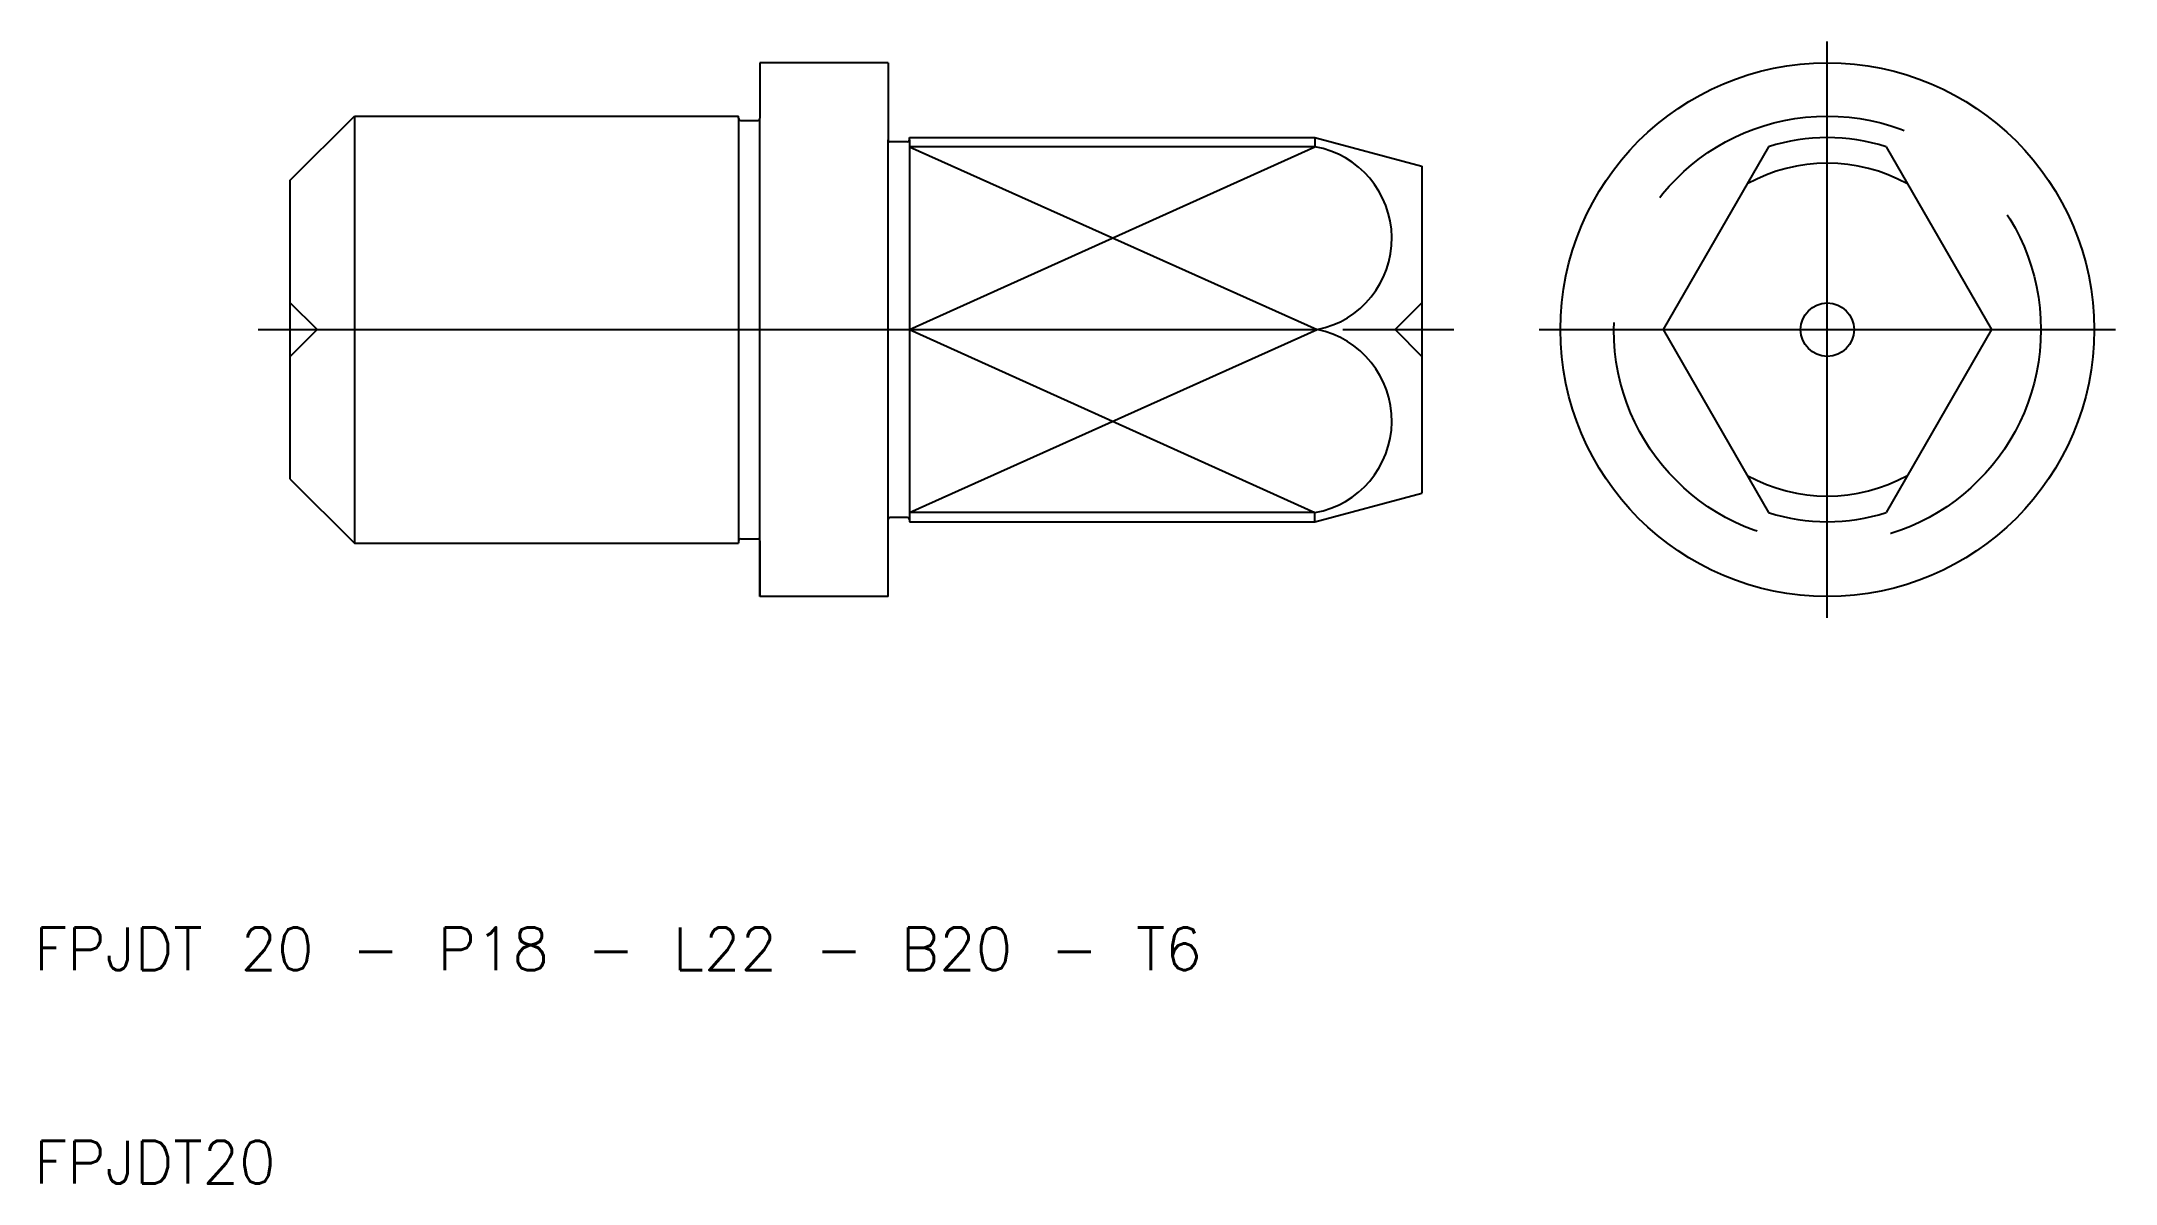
# Model space of a CAD drawing. Extents: x 10.3 to 107.5, y 10 to 63.5.
import ezdxf

# ---------------------------------------------------------------- set-up
doc = ezdxf.new("R2010")
doc.units = 0
doc.linetypes.add('CENTER', pattern=[50.8, 31.75, -6.35, 6.35, -6.35])
doc.linetypes.add('DASHED', pattern=[19.05, 12.7, -6.35])
doc.layers.get('0').update_dxf_attribs({"linetype": 'CONTINUOUS'})
doc.layers.add('CENTER', color=1, linetype='CENTER')
doc.styles.get("Standard").update_dxf_attribs({"font": 'txt.shx'})

msp = doc.modelspace()

# ---------------------------------------------------------------- linework, layer by layer
for p, q in [((50, 62.5), (44, 62.5)), ((44, 62.5), (44, 59.9)), ((50, 62.5), (50, 58.9)), ((22, 57), (25, 60)), ((25, 60), (43, 60)), ((25, 60), (25, 40)), ((43, 59.9), (43, 60)), ((43, 59.9), (43, 40.1)), ((43.1, 59.8), (43.9, 59.8)), ((44, 40.1), (44, 59.9)), ((50, 41.1), (50, 58.9)), ((50.9, 58.8), (50.1, 58.8)), ((51, 59), (70, 59)), ((51, 58.9), (51, 59)), ((51, 58.9), (51, 41.1)), ((70, 58.57), (51, 58.57)), ((70, 59), (75, 57.66)), ((70, 59), (70, 58.57)), ((91.25, 58.57), (86.302, 50)), ((96.75, 58.57), (101.698, 50)), ((75, 57.66), (75, 42.34)), ((22, 43), (22, 57)), ((51, 50), (70.1, 50)), ((86.302, 50), (91.25, 41.43)), ((101.698, 50), (96.75, 41.43)), ((22, 43), (25, 40)), ((70, 41), (75, 42.34)), ((50, 37.5), (50, 41.1)), ((50.9, 41.2), (50.1, 41.2)), ((70, 41.43), (51, 41.43)), ((51, 41.1), (51, 41)), ((51, 41), (70, 41)), ((70, 41), (70, 41.43)), ((25, 40), (43, 40)), ((43, 40.1), (43, 40)), ((43.1, 40.2), (43.9, 40.2)), ((44, 40.1), (44, 37.5)), ((44, 37.5), (44, 40.1)), ((50, 37.5), (44, 37.5))]:
    msp.add_line(p, q)
at = {"color": 3}
for p, q in [((51, 50), (70, 58.57)), ((51, 58.57), (70.1, 50)), ((51, 41.43), (70.1, 50)), ((51, 50), (70, 41.43))]:
    msp.add_line(p, q, dxfattribs=at)
at = {"color": 3, "linetype": 'DASHED'}
for p, q in [((23.25, 50), (22, 51.25)), ((73.75, 50), (75, 51.25)), ((23.25, 50), (22, 48.75)), ((73.75, 50), (75, 48.75))]:
    msp.add_line(p, q, dxfattribs=at)
for radius in [12.5, 1.25]:
    msp.add_circle((94, 50), radius)
msp.add_circle((94, 50), 10, dxfattribs=at)
for centre, radius, start, end in [((43.1, 59.9), 0.1, 180, 270), ((43.9, 59.9), 0.1, 270, 0), ((50.1, 58.9), 0.1, 180, 270), ((50.9, 58.9), 0.1, 270, 0), ((69.239, 54.275), 4.361, 281.3881, 79.94903), ((94, 50), 9, 72.20841, 107.79159), ((94, 50), 7.794, 61.20781, 118.79219), ((69.239, 45.725), 4.361, 280.05097, 78.6119), ((94, 50), 7.794, 241.20781, 298.79219), ((50.1, 41.1), 0.1, 90, 180), ((50.9, 41.1), 0.1, 0, 90), ((94, 50), 9, 252.20841, 287.79159), ((43.1, 40.1), 0.1, 90, 180), ((43.9, 40.1), 0.1, 0, 90)]:
    msp.add_arc(centre, radius, start, end)
at = {"layer": 'CENTER'}
for p, q in [((94, 36.5), (94, 63.5)), ((20.5, 50), (76.5, 50)), ((80.5, 50), (107.5, 50))]:
    msp.add_line(p, q, dxfattribs=at)

# ---------------------------------------------------------------- texts
for s, p in [('FPJDT 20 - P18 - L22 - B20 - T6', (10, 20)), ('FPJDT20', (10, 10))]:
    msp.add_text(s, height=2).set_placement(p)

doc.saveas('drawing.dxf')
